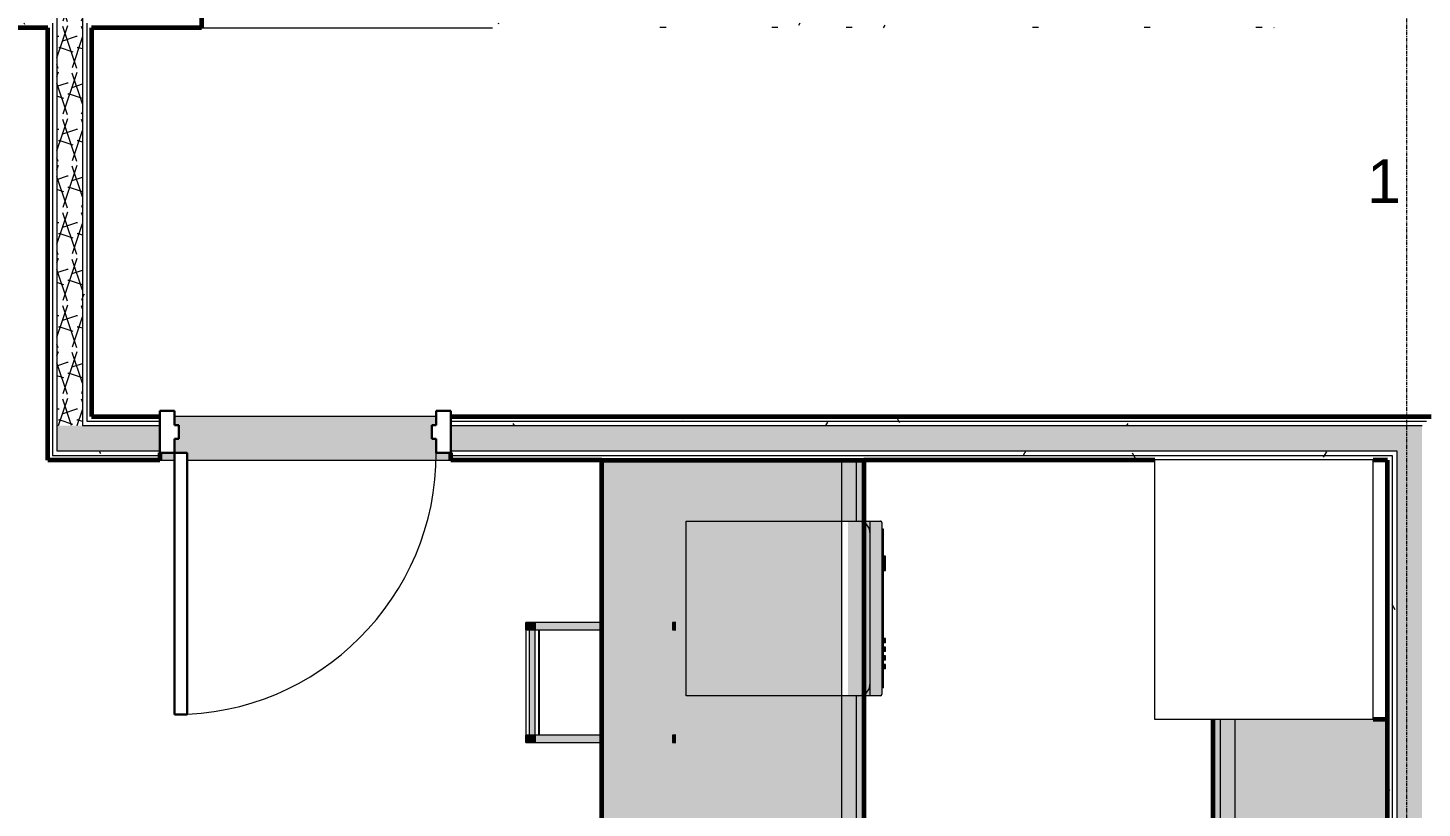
# Model space of a CAD drawing. Header units: inches. Extents: x -4061 to -1937, y 10959 to 12323.
# Drawn here: x -3670.9 to -3479.2, y 11315.3 to 11422.6 of the extents above; entities that cross this region are included whole.
import ezdxf

# ---------------------------------------------------------------- set-up
doc = ezdxf.new("R2010")
doc.units = ezdxf.units.IN
doc.header["$MEASUREMENT"] = 0
doc.linetypes.add('Grid Line 1_2_', pattern=[0.875, 0.5, -0.125, 0.125, -0.125])
for name, color, linetype, lineweight in [('0-1', 7, 'Continuous', 5), ('0-2', 250, 'Continuous', 9), ('A-DOOR', 31, 'Continuous', 18), ('A-DOOR-7', 31, 'Continuous', 30), ('A-DOOR-8', 31, 'Continuous', 9), ('A-DOOR-FRAM', 31, 'Continuous', 30), ('A-WALL', 113, 'Continuous', 18), ('A-WALL-10', 113, 'Continuous', 60), ('A-WALL-PATT-6', 111, 'Continuous', 9), ('G-ANNO-SYMB', 111, 'Continuous', 9), ('I-FURN-1', 250, 'Continuous', 9), ('I-FURN-2', 71, 'Continuous', 9), ('I-WALL', 2, 'Continuous', 18), ('I-WALL-1', 2, 'Continuous', 5), ('I-WALL-2', 2, 'Continuous', 60), ('Q-CASE-1', 53, 'Continuous', 9), ('Q-CASE-2', 10, 'Continuous', 60), ('Q-CASE-3', 250, 'Continuous', 9), ('Q-SPCQ-1', 250, 'Continuous', 9), ('Q-SPCQ-2', 55, 'Continuous', 9), ('S-GRID-1', 1, 'Grid Line 1_2_', 9)]:
    doc.layers.add(name, color=color, linetype=linetype, lineweight=lineweight)
doc.styles.add('Arial_1', font='arial.ttf', dxfattribs={"height": 6})
pattern_1 = [(0, (0, 0), (20.48, 5.12), [0.845, -14.515, 0.845, -14.515, -81.92]), (0, (0, 0), (20.48, 5.12), [-30.72, 0.845, -29.875, 0.845, -14.515, -35.84]), (0, (0, 0), (20.48, 5.12), [-76.8, 0.845, -9.395, 0.845, -24.755]), (120, (7.68, 2.56), (-14.67405, 15.1762003), [0.845, -14.515, 0.845, -14.515, -81.92]), (120, (7.68, 2.56), (-14.67405, 15.1762003), [-30.72, 0.845, -29.875, 0.845, -14.515, -35.84]), (120, (7.68, 2.56), (-14.67405, 15.1762003), [-76.8, 0.845, -9.395, 0.845, -24.755]), (240, (10.24, 12.8), (-5.80595, -20.2962003), [0.845, -14.515, 0.845, -14.515, -81.92]), (240, (10.24, 12.8), (-5.80595, -20.2962003), [-30.72, 0.845, -29.875, 0.845, -14.515, -35.84]), (240, (10.24, 12.8), (-5.80595, -20.2962003), [-76.8, 0.845, -9.395, 0.845, -24.755])]
pattern_2 = [(161.57, (0.32, 0.32), (-2.560496185, -0.000537386), [0, -18.214, 2.022, 0]), (18.43, (-0.32, 0.32), (-2.560496185, 0.000537386), [0, -18.214, 2.022, 0]), (108.43, (0.32, 0.32), (1.27922091, -6.400876726), [6.07, -14.166]), (71.57, (-0.32, 0.32), (1.27922091, 6.400876726), [6.07, -14.166])]

# ---------------------------------------------------------------- blocks, each defined once
blk = doc.blocks.new('Refrigerator_-_Side-by-Side_6047 - 36_ X 30_-1372843-ENLARGED RCP - 2ND FLOOR PLAN - EAST')
at = {"layer": 'Q-SPCQ-1'}
for p, q in [((-17.88, 15.58), (17.87, 15.58)), ((-17.88, -14.42), (-17.88, 15.58)), ((17.87, 15.58), (17.87, -14.42)), ((17.87, -14.42), (-17.88, -14.42))]:
    blk.add_line(p, q, dxfattribs=at)
blk = doc.blocks.new('OD_CW_Base Cabinet - OD_CW_Base Cabinet-2252122-ENLARGED RCP - 2ND FLOOR PLAN - EAST')
at = {"layer": 'Q-CASE-1'}
h = blk.add_hatch(color=256, dxfattribs=at)
h.paths.add_polyline_path([(93.67, 18.64), (93.67, 24), (59.2, 24), (59.2, 3), (93.67, 3)], flags=0)
h.paths.add_polyline_path([(35.2, 21.71), (35.2, 24), (0.74, 24), (0.74, 3), (35.2, 3)], flags=0)
h = blk.add_hatch(color=256, dxfattribs=at)
h.paths.add_polyline_path([(93.67, 3), (59.2, 3), (59.2, 1), (93.67, 1)], flags=0)
h.paths.add_polyline_path([(35.2, 3), (0.74, 3), (0.74, 1), (35.2, 1)], flags=0)
h = blk.add_hatch(color=256, dxfattribs=at)
h.paths.add_polyline_path([(93.67, 0), (93.67, 1), (59.2, 1), (59.2, 0), (79.57, 0)], flags=0)
h.paths.add_polyline_path([(35.2, 1), (0.74, 1), (0.74, 0), (35.2, 0)], flags=0)
at = {"layer": 'Q-CASE-2'}
for p, q in [((35.2, 24), (0.74, 24)), ((0.74, 24), (0.74, 22)), ((93.67, 24), (59.2, 24)), ((93.67, 0), (93.67, 24)), ((0.74, 0), (35.2, 0)), ((59.2, 0), (93.67, 0))]:
    blk.add_line(p, q, dxfattribs=at)
at = {"layer": 'Q-CASE-3'}
for p, q in [((0.74, 24), (0.74, 22)), ((0.74, 24), (35.2, 24)), ((59.2, 24), (93.67, 24)), ((93.67, 3), (93.67, 24)), ((0.74, 3), (35.2, 3)), ((59.2, 3), (93.67, 3)), ((93.67, 1), (93.67, 3)), ((0.74, 1), (35.2, 1)), ((0.74, 1), (35.2, 1)), ((0.74, 0), (35.2, 0)), ((59.2, 1), (93.67, 1)), ((59.2, 1), (93.67, 1)), ((59.2, 0), (93.67, 0)), ((93.67, 0), (93.67, 1))]:
    blk.add_line(p, q, dxfattribs=at)
blk = doc.blocks.new('Dishwasher_15404 - 34_ counter-V9-ENLARGED RCP - 2ND FLOOR PLAN - EAST')
at = {"layer": 'Q-SPCQ-2'}
for points in [[(22.25, -24), (23.68, -24), (24.08, -23.95), (24.46, -23.79), (24.83, -23.48), (25.07, -23.15), (25.2, -22.77), (25.25, -22.43), (25.25, -1.57), (25.17, -1.1), (24.98, -0.71), (24.74, -0.42), (24.46, -0.21), (24.08, -0.05), (23.68, 0), (22.25, 0), (22.25, -12.3)], [(25.25, -22.43), (25.25, -24), (26.73, -23.98), (26.82, -23.94), (26.87, -23.8), (26.87, -0.15), (26.82, -0.06), (26.68, 0), (25.25, 0), (25.25, -19.97)], [(26.87, -2.61), (27.12, -2.61), (27.12, -1.09), (26.87, -1.09)], [(26.87, -2.61), (26.87, -3.81), (27.12, -3.81), (27.12, -2.61)], [(26.87, -12.3), (26.87, -20.19), (27.12, -20.19), (27.12, -3.81), (26.87, -3.81), (26.87, -4.64)], [(27.12, -4.86), (27.12, -5.81), (27.37, -5.81), (27.37, -4.82), (27.12, -4.82)], [(27.12, -6.79), (27.37, -6.79), (27.37, -5.81), (27.12, -5.81), (27.12, -6.76)], [(27.12, -16.74), (27.37, -16.74), (27.37, -16.15), (27.12, -16.15)], [(27.12, -17.92), (27.37, -17.92), (27.37, -17.33), (27.12, -17.33)], [(27.12, -19.1), (27.37, -19.1), (27.37, -18.51), (27.12, -18.51)], [(26.87, -20.22), (26.87, -21.39), (27.12, -21.39), (27.12, -20.19), (26.87, -20.19)], [(27.12, -20.28), (27.37, -20.28), (27.37, -19.69), (27.12, -19.69), (27.12, -20.19)], [(26.87, -21.39), (26.9, -22.91), (27.12, -22.91), (27.12, -21.39)]]:
    blk.add_hatch(color=256, dxfattribs=at).paths.add_polyline_path(points, flags=0)
h = blk.add_hatch(color=256, dxfattribs=at)
h.paths.add_polyline_path([(23.68, -24), (25.25, -24), (25.25, -22.43), (25.2, -22.83), (24.96, -23.33), (24.74, -23.58), (24.46, -23.79), (24.08, -23.95)], flags=0)
h.paths.add_polyline_path([(23.68, 0), (24.08, -0.05), (24.46, -0.21), (24.83, -0.52), (25.04, -0.79), (25.22, -1.25), (25.25, -1.31), (25.25, 0), (23.95, 0)], flags=0)
h = blk.add_hatch(color=256, dxfattribs=at)
h.paths.add_polyline_path([(25.07, -23.15), (25.12, -23.05), (25.13, -22.98)], flags=0)
h.paths.add_polyline_path([(25.2, -22.8), (25.22, -22.75), (25.2, -22.78)], flags=0)
at = {"layer": 'Q-SPCQ-1'}
for p, q in [((0, -24), (0, 0)), ((0, 0), (23.68, 0)), ((23.68, 0), (25.25, 0)), ((25.25, 0), (26.68, 0)), ((25.25, 0), (25.25, -1.57)), ((25.25, -1.57), (25.25, -22.43)), ((26.87, -0.2), (26.87, -23.8)), ((27.12, -1.09), (26.87, -1.09)), ((27.12, -2.61), (27.12, -1.09)), ((27.12, -3.81), (27.12, -2.61)), ((27.12, -20.19), (27.12, -3.81)), ((27.37, -4.82), (27.12, -4.82)), ((27.37, -5.81), (27.37, -4.82)), ((27.12, -6.79), (27.37, -6.79)), ((27.37, -6.79), (27.37, -5.81)), ((27.37, -16.15), (27.12, -16.15)), ((27.37, -16.74), (27.12, -16.74)), ((27.37, -16.74), (27.37, -16.15)), ((27.37, -17.33), (27.12, -17.33)), ((27.37, -17.92), (27.12, -17.92)), ((27.37, -18.51), (27.12, -18.51)), ((27.37, -19.1), (27.12, -19.1)), ((27.37, -17.92), (27.37, -17.33)), ((27.37, -19.1), (27.37, -18.51)), ((27.37, -19.69), (27.12, -19.69)), ((27.12, -21.39), (27.12, -20.19)), ((27.37, -20.28), (27.12, -20.28)), ((27.37, -20.28), (27.37, -19.69)), ((25.25, -22.43), (25.25, -24)), ((27.12, -22.91), (26.87, -22.91)), ((27.12, -22.91), (27.12, -21.39)), ((23.68, -24), (0, -24)), ((25.25, -24), (23.68, -24)), ((26.68, -24), (25.25, -24))]:
    blk.add_line(p, q, dxfattribs=at)
for centre, radius, start, end in [((26.68, -0.2), 0.197, 0, 90), ((23.68, -1.57), 1.57, 0, 90), ((23.68, -1.57), 1.57, 32.077, 42.3359), ((23.68, -1.57), 1.57, 17.8182, 27.5266), ((23.68, -1.57), 1.57, 0, 13.6425), ((26.68, -0.2), 0.197, 15, 75), ((23.68, -22.43), 1.57, 270, 0), ((23.68, -22.43), 1.57, 332.4734, 342.1818), ((23.68, -22.43), 1.57, 346.3575, 0), ((23.68, -22.43), 1.57, 317.6641, 327.923), ((26.68, -23.8), 0.197, 270, 0)]:
    blk.add_arc(centre, radius, start, end, dxfattribs=at)
blk = doc.blocks.new('Bar_Stool_6722_1_ - Bar_Stool_6722_1_-V16-ENLARGED RCP - 2ND FLOOR PLAN - EAST')
at = {"layer": 'I-FURN-2'}
for points in [[(0, -0.46), (0, -0.75), (1, -0.75), (1, 0), (0, 0)], [(15.5, -0.75), (16.5, -0.75), (16.5, 0), (15.5, 0), (15.5, -0.46)], [(0, -0.94), (0, -1.3), (1, -1.3), (1, -0.75), (0, -0.75)], [(0, -6.89), (0, -10.45), (1, -10.45), (1, -1.3), (0, -1.3), (0, -1.83)], [(1, -1.3), (15.5, -1.3), (15.5, -0.46), (1, -0.46), (1, -1.3)], [(15.5, -0.75), (15.5, -1.3), (16.5, -1.3), (16.5, -0.75), (16, -0.75)], [(15.5, -1.83), (15.5, -10.45), (16.5, -10.45), (16.5, -1.3), (15.5, -1.3)], [(0, -20.63), (1, -20.63), (1, -20.14), (0, -20.14)], [(15.5, -20.63), (16.5, -20.63), (16.5, -20.14), (15.5, -20.14)]]:
    blk.add_hatch(color=256, dxfattribs=at).paths.add_polyline_path(points, flags=0)
at = {"layer": 'I-FURN-1'}
for p, q in [((0, 0), (0, -0.75)), ((0, 0), (1, 0)), ((1, -0.75), (1, 0)), ((0, -0.75), (0, -1.3)), ((1, -0.75), (0, -0.75)), ((0, -1.3), (0, -10.45)), ((1, -1.3), (0, -1.3)), ((15.5, 0), (1, 0)), ((15.5, -0.46), (1, -0.46)), ((1, -1.3), (1, -0.75)), ((1, -1.3), (15.5, -1.3)), ((1, -10.45), (1, -1.3)), ((15.5, -1.73), (1, -1.73)), ((15.5, -1.83), (1, -1.83)), ((15.5, 0), (15.5, -0.75)), ((15.5, 0), (16.5, 0)), ((15.5, -0.75), (15.5, -1.3)), ((16.5, -0.75), (15.5, -0.75)), ((15.5, -1.3), (15.5, -10.45)), ((16.5, -1.3), (15.5, -1.3)), ((16.5, -0.75), (16.5, 0)), ((16.5, -1.3), (16.5, -0.75)), ((16.5, -10.45), (16.5, -1.3)), ((0, -20.14), (0, -20.63)), ((1, -20.14), (0, -20.14)), ((1, -20.63), (1, -20.14)), ((15.5, -20.14), (15.5, -20.63)), ((16.5, -20.14), (15.5, -20.14)), ((16.5, -20.63), (16.5, -20.14))]:
    blk.add_line(p, q, dxfattribs=at)
blk = doc.blocks.new('OD_CW_Base Cabinet - OD_CW_Base Cabinet-1913094-ENLARGED RCP - 2ND FLOOR PLAN - EAST')
at = {"layer": 'Q-CASE-1'}
h = blk.add_hatch(color=256, dxfattribs=at)
h.paths.add_polyline_path([(109.11, 12), (33.14, 12), (33.14, 11), (109.11, 11)], flags=0)
h.paths.add_polyline_path([(9.14, 12), (0.74, 12), (0.74, 11), (9.14, 11), (9.14, 11.56)], flags=0)
h = blk.add_hatch(color=256, dxfattribs=at)
h.paths.add_polyline_path([(109.11, 11), (33.14, 11), (33.14, 9), (109.11, 9)], flags=0)
h.paths.add_polyline_path([(9.14, 10.77), (9.14, 11), (0.74, 11), (0.74, 9), (9.14, 9)], flags=0)
h = blk.add_hatch(color=256, dxfattribs=at)
h.paths.add_polyline_path([(109.11, -14.31), (109.11, 9), (0.74, 9), (0.74, -24), (109.11, -24), (109.11, -14.31)], flags=0)
h.paths.add_polyline_path([(95.57, -13.81), (95.57, -14.31), (94.57, -14.31), (94.57, -13.81)], flags=0)
h.paths.add_polyline_path([(80.07, -14.31), (80.07, -14.31), (79.07, -14.31), (79.07, -13.81), (80.07, -13.81)], flags=0)
h.paths.add_polyline_path([(67.57, -13.81), (67.57, -14.31), (66.57, -14.31), (66.57, -13.81)], flags=0)
h.paths.add_polyline_path([(52.07, -14.31), (52.07, -14.31), (51.07, -14.31), (51.07, -13.81), (52.07, -13.81)], flags=0)
h.paths.add_polyline_path([(39.57, -13.81), (39.57, -14.31), (38.57, -14.31), (38.57, -13.81)], flags=0)
h.paths.add_polyline_path([(24.07, -14.31), (24.07, -14.31), (23.07, -14.31), (23.07, -13.81), (24.07, -13.81)], flags=0)
at = {"layer": 'Q-CASE-2'}
for p, q in [((0.74, -24), (0.74, 12)), ((0.74, 12), (109.11, 12)), ((109.11, 12), (109.11, -24)), ((109.11, -24), (0.74, -24))]:
    blk.add_line(p, q, dxfattribs=at)
at = {"layer": 'Q-CASE-3'}
for p, q in [((0.74, 12), (0.74, 11)), ((9.14, 12), (0.74, 12)), ((109.11, 12), (33.14, 12)), ((109.11, 11), (109.11, 12)), ((9.14, 11), (0.74, 11)), ((0.74, 11), (0.74, 9)), ((9.14, 11), (0.74, 11)), ((109.11, 11), (33.14, 11)), ((109.11, 11), (33.14, 11)), ((109.11, 9), (109.11, 11)), ((0.74, 9), (0.74, -24)), ((109.11, 9), (0.74, 9)), ((109.11, -24), (109.11, 9)), ((109.11, -24), (0.74, -24))]:
    blk.add_line(p, q, dxfattribs=at)
blk = doc.blocks.new('CTR - 1st Phase - Unit Layouts_rvt-1-ENLARGED RCP - 2ND FLOOR PLAN - EAST')
at = {"layer": '0-2'}
for name, p, rotation in [('OD_CW_Base Cabinet - OD_CW_Base Cabinet-1913094-ENLARGED RCP - 2ND FLOOR PLAN - EAST', (-3567.97, 11363.93), 269.9999999999998), ('Refrigerator_-_Side-by-Side_6047 - 36_ X 30_-1372843-ENLARGED RCP - 2ND FLOOR PLAN - EAST', (-3500.4, 11345.41), 90.0000000000031), ('Bar_Stool_6722_1_ - Bar_Stool_6722_1_-V16-ENLARGED RCP - 2ND FLOOR PLAN - EAST', (-3602.42, 11324.36), 90.00000000000932), ('OD_CW_Base Cabinet - OD_CW_Base Cabinet-2252122-ENLARGED RCP - 2ND FLOOR PLAN - EAST', (-3507.97, 11328.28), 270.0000000000008)]:
    blk.add_blockref(name, p, dxfattribs=dict(at, rotation=rotation))
blk.add_blockref('Dishwasher_15404 - 34_ counter-V9-ENLARGED RCP - 2ND FLOOR PLAN - EAST', (-3580.37, 11354.79), dxfattribs=at)
blk = doc.blocks.new('CTR - 1st Phase - Shell_rvt-1-ENLARGED RCP - 2ND FLOOR PLAN - EAST')
at = {"layer": 'S-GRID-1'}
blk.add_line((-3481.32, 10958.72), (-3481.32, 12290.35), dxfattribs=at)
blk = doc.blocks.new('HOLLOW METAL - UNIT DOOR-1759144-ENLARGED RCP - 2ND FLOOR PLAN - EAST')
at = {"layer": 'A-DOOR-7'}
for p, q in [((18, 38.25), (16.25, 38.25)), ((16.25, 38.25), (16.25, 2.25)), ((18, 2.25), (18, 38.25)), ((16.25, 2.25), (18, 2.25))]:
    blk.add_line(p, q, dxfattribs=at)
at = {"layer": 'A-DOOR-8'}
blk.add_arc((18, 2.25), 36, 90, 180, dxfattribs=at)
at = {"layer": 'A-DOOR-FRAM'}
for p, q in [((-18, 2.25), (-20, 2.25)), ((-20, 2.25), (-20, -3.5)), ((-18, 0.3125), (-18, 2.25)), ((18, 2.25), (18, 0.3125)), ((20, 2.25), (18, 2.25)), ((20, -3.5), (20, 2.25)), ((-17.375, 0.3125), (-18, 0.3125)), ((-17.375, -1.5625), (-17.375, 0.3125)), ((18, 0.3125), (17.375, 0.3125)), ((17.375, 0.3125), (17.375, -1.5625)), ((-18, -3.5), (-18, -1.5625)), ((-18, -1.5625), (-17.375, -1.5625)), ((17.375, -1.5625), (18, -1.5625)), ((18, -1.5625), (18, -3.5)), ((-20, -3.5), (-18, -3.5)), ((18, -3.5), (20, -3.5))]:
    blk.add_line(p, q, dxfattribs=at)

msp = doc.modelspace()

# ---------------------------------------------------------------- hatches: boundary and pattern name
at = {"layer": 'A-WALL-PATT-6'}
h = msp.add_hatch(dxfattribs=at)
h.set_pattern_fill('FP_4', color=256, style=0, pattern_type=2)
h.set_pattern_definition(pattern_2)
h.paths.add_polyline_path([(-3663.37, 11367.94), (-3663.37, 11426.74), (-3666.87, 11426.74), (-3666.87, 11367.94)], flags=0)
h = msp.add_hatch(dxfattribs=at)
h.set_pattern_fill('FP_1', color=256, style=0, pattern_type=2)
h.set_pattern_definition(pattern_1)
h.paths.add_polyline_path([(-3819.32, 11422.61), (-3667.5, 11422.61), (-3667.5, 11423.24), (-3819.32, 11423.24)], flags=0)
h.paths.add_polyline_path([(-3662.12, 11422.61), (-3647, 11422.61), (-3647, 11423.24), (-3662.75, 11423.24), (-3662.75, 11422.61), (-3662.64, 11422.61)], flags=0)
h.paths.add_polyline_path([(-3607, 11422.61), (-3495.57, 11422.61), (-3495.57, 11423.24), (-3607, 11423.24)], flags=0)
h = msp.add_hatch(dxfattribs=at)
h.set_pattern_fill('FP_1', color=256, style=0, pattern_type=2)
h.set_pattern_definition(pattern_1)
h.paths.add_polyline_path([(-3668.12, 11363.81), (-3667.5, 11363.81), (-3667.5, 11422.61), (-3668.12, 11422.61), (-3668.12, 11364.44)], flags=0)
h = msp.add_hatch(dxfattribs=at)
h.set_pattern_fill('FP_1', color=256, style=0, pattern_type=2)
h.set_pattern_definition(pattern_1)
h.paths.add_polyline_path([(-3663.37, 11368.56), (-3662.75, 11368.56), (-3662.75, 11423.24), (-3663.37, 11423.24), (-3663.37, 11369.19)], flags=0)
h = msp.add_hatch(dxfattribs=at)
h.set_pattern_fill('FP_4', color=256, style=0, pattern_type=2)
h.set_pattern_definition(pattern_2)
h.paths.add_polyline_path([(-3558.97, 11364.44), (-3479.22, 11364.44), (-3479.22, 11367.94), (-3612.72, 11367.94), (-3612.72, 11364.44), (-3591.97, 11364.44)], flags=0)
h.paths.add_polyline_path([(-3656.85, 11364.44), (-3652.72, 11364.44), (-3652.72, 11367.94), (-3666.87, 11367.94), (-3666.87, 11364.44), (-3663.37, 11364.44)], flags=0)
h = msp.add_hatch(dxfattribs=at)
h.set_pattern_fill('FP_1', color=256, style=0, pattern_type=2)
h.set_pattern_definition(pattern_1)
h.paths.add_polyline_path([(-3478.6, 11367.94), (-3478.6, 11368.56), (-3612.72, 11368.56), (-3612.72, 11367.94), (-3479.15, 11367.94)], flags=0)
h.paths.add_polyline_path([(-3656.85, 11367.94), (-3652.72, 11367.94), (-3652.72, 11368.56), (-3663.37, 11368.56), (-3663.37, 11367.94), (-3662.12, 11367.94)], flags=0)
h = msp.add_hatch(dxfattribs=at)
h.set_pattern_fill('FP_1', color=256, style=0, pattern_type=2)
h.set_pattern_definition(pattern_1)
h.paths.add_polyline_path([(-3479.06, 11368.56), (-3477.97, 11368.56), (-3477.97, 11369.19), (-3612.72, 11369.19), (-3612.72, 11368.56), (-3479.22, 11368.56)], flags=0)
h.paths.add_polyline_path([(-3662.12, 11368.56), (-3652.72, 11368.56), (-3652.72, 11369.19), (-3662.75, 11369.19), (-3662.74, 11368.56)], flags=0)
h = msp.add_hatch(dxfattribs=at)
h.set_pattern_fill('FP_1', color=256, style=0, pattern_type=2)
h.set_pattern_definition(pattern_1)
h.paths.add_polyline_path([(-3556.97, 11363.81), (-3482.72, 11363.81), (-3482.72, 11364.44), (-3612.72, 11364.44), (-3612.72, 11363.81), (-3558.97, 11363.81)], flags=0)
h.paths.add_polyline_path([(-3666.87, 11363.81), (-3652.72, 11363.81), (-3652.72, 11364.44), (-3667.5, 11364.44), (-3667.5, 11363.81)], flags=0)
h = msp.add_hatch(dxfattribs=at)
h.set_pattern_fill('FP_4', color=256, style=0, pattern_type=2)
h.set_pattern_definition(pattern_2)
h.paths.add_polyline_path([(-3482.7, 11028.44), (-3479.22, 11028.44), (-3479.22, 11364.44), (-3482.72, 11364.44), (-3482.72, 11028.44)], flags=0)
h = msp.add_hatch(dxfattribs=at)
h.set_pattern_fill('FP_1', color=256, style=0, pattern_type=2)
h.set_pattern_definition(pattern_1)
h.paths.add_polyline_path([(-3515.97, 11363.19), (-3515.97, 11363.29), (-3485.97, 11363.29), (-3485.97, 11363.19), (-3483.35, 11363.19), (-3483.35, 11363.81), (-3612.72, 11363.81), (-3612.72, 11363.19), (-3534.21, 11363.19)], flags=0)
h.paths.add_polyline_path([(-3652.72, 11363.19), (-3652.72, 11363.81), (-3668.12, 11363.81), (-3668.12, 11363.19), (-3656.85, 11363.19)], flags=0)
h = msp.add_hatch(dxfattribs=at)
h.set_pattern_fill('FP_1', color=256, style=0, pattern_type=2)
h.set_pattern_definition(pattern_1)
h.paths.add_polyline_path([(-3483.97, 11032.56), (-3483.35, 11032.56), (-3483.35, 11123.81), (-3483.97, 11123.81), (-3483.97, 11033.19)], flags=0)
h.paths.add_polyline_path([(-3483.97, 11128.56), (-3483.35, 11128.57), (-3483.35, 11193.08), (-3483.97, 11193.08), (-3483.97, 11129.19)], flags=0)
h.paths.add_polyline_path([(-3483.35, 11193.13), (-3483.35, 11363.19), (-3483.97, 11363.19), (-3483.97, 11193.19), (-3483.8, 11193.18)], flags=0)
h = msp.add_hatch(dxfattribs=at)
h.set_pattern_fill('FP_1', color=256, style=0, pattern_type=2)
h.set_pattern_definition(pattern_1)
h.paths.add_polyline_path([(-3482.72, 11031.94), (-3482.72, 11124.44), (-3483.35, 11124.44), (-3483.34, 11031.94)], flags=0)
h.paths.add_polyline_path([(-3482.72, 11193.08), (-3482.72, 11363.81), (-3483.35, 11363.81), (-3483.35, 11193.13), (-3483.18, 11193.12)], flags=0)
h.paths.add_polyline_path([(-3482.72, 11127.94), (-3482.72, 11193.08), (-3483.35, 11193.08), (-3483.35, 11127.94)], flags=0)
at = {"layer": 'I-WALL-1'}
h = msp.add_hatch(color=256, dxfattribs=at)
h.paths.add_polyline_path([(-3650.72, 11364.19), (-3648.97, 11364.19), (-3648.97, 11363.19), (-3612.72, 11363.19), (-3612.72, 11364.19), (-3614.72, 11364.19), (-3614.72, 11366.13), (-3615.35, 11366.13), (-3615.35, 11368), (-3614.72, 11368), (-3614.72, 11369.19), (-3650.72, 11369.19), (-3650.72, 11368), (-3650.1, 11368), (-3650.1, 11366.13), (-3650.72, 11366.13), (-3650.72, 11364.44)], flags=0)
h.paths.add_polyline_path([(-3650.72, 11363.19), (-3650.72, 11364.19), (-3652.72, 11364.19), (-3652.72, 11363.19)], flags=0)

# ---------------------------------------------------------------- linework, layer by layer
at = {"layer": 'A-WALL'}
for p, q in [((-3666.87, 11426.74), (-3666.87, 11364.44)), ((-3663.37, 11426.74), (-3663.37, 11367.94)), ((-3667.5, 11423.24), (-3667.5, 11363.81)), ((-3662.75, 11423.24), (-3662.75, 11368.56)), ((-3647, 11422.61), (-3607, 11422.61)), ((-3663.37, 11367.94), (-3652.72, 11367.94)), ((-3662.75, 11368.56), (-3652.72, 11368.56)), ((-3612.72, 11368.56), (-3478.6, 11368.56)), ((-3612.72, 11367.94), (-3479.22, 11367.94)), ((-3666.87, 11364.44), (-3652.72, 11364.44)), ((-3612.72, 11364.44), (-3482.72, 11364.44)), ((-3482.72, 11364.44), (-3482.72, 11127.94)), ((-3667.5, 11363.81), (-3652.72, 11363.81)), ((-3612.72, 11363.81), (-3483.35, 11363.81)), ((-3483.35, 11363.81), (-3483.35, 11128.56))]:
    msp.add_line(p, q, dxfattribs=at)
at = {"layer": 'A-WALL-10'}
for p, q in [((-3647, 11426.99), (-3647, 11422.61)), ((-3668.12, 11422.61), (-3819.32, 11422.61)), ((-3647, 11422.61), (-3662.12, 11422.61))]:
    msp.add_line(p, q, dxfattribs=at)
at = {"layer": 'I-WALL'}
for p, q in [((-3614.72, 11369.19), (-3650.72, 11369.19)), ((-3652.72, 11363.19), (-3650.72, 11363.19)), ((-3648.97, 11363.19), (-3612.72, 11363.19))]:
    msp.add_line(p, q, dxfattribs=at)
at = {"layer": 'I-WALL-2'}
for p, q in [((-3668.12, 11363.19), (-3668.12, 11422.61)), ((-3662.12, 11422.61), (-3662.12, 11369.19)), ((-3662.12, 11369.19), (-3652.72, 11369.19)), ((-3612.72, 11369.19), (-3477.97, 11369.19)), ((-3652.72, 11364.19), (-3652.72, 11363.19)), ((-3612.72, 11363.19), (-3612.72, 11364.19)), ((-3652.72, 11363.19), (-3668.12, 11363.19)), ((-3591.97, 11363.19), (-3612.72, 11363.19)), ((-3515.97, 11363.19), (-3555.97, 11363.19)), ((-3483.97, 11363.19), (-3485.97, 11363.19)), ((-3483.97, 11327.54), (-3483.97, 11363.19))]:
    msp.add_line(p, q, dxfattribs=at)

# ---------------------------------------------------------------- block references
at = {"layer": '0-1'}
for name in ['CTR - 1st Phase - Shell_rvt-1-ENLARGED RCP - 2ND FLOOR PLAN - EAST', 'CTR - 1st Phase - Unit Layouts_rvt-1-ENLARGED RCP - 2ND FLOOR PLAN - EAST']:
    msp.add_blockref(name, (0, 0), dxfattribs=at)
at = {"layer": 'A-DOOR', "rotation": 180}
msp.add_blockref('HOLLOW METAL - UNIT DOOR-1759144-ENLARGED RCP - 2ND FLOOR PLAN - EAST', (-3632.72, 11366.44), dxfattribs=at)

# ---------------------------------------------------------------- texts
at = {"layer": 'G-ANNO-SYMB', "insert": (-3486.79, 11404.53), "char_height": 6, "width": 5.656, "attachment_point": 1, "style": 'Arial_1'}
msp.add_mtext('1', dxfattribs=at)

doc.saveas('drawing.dxf')
